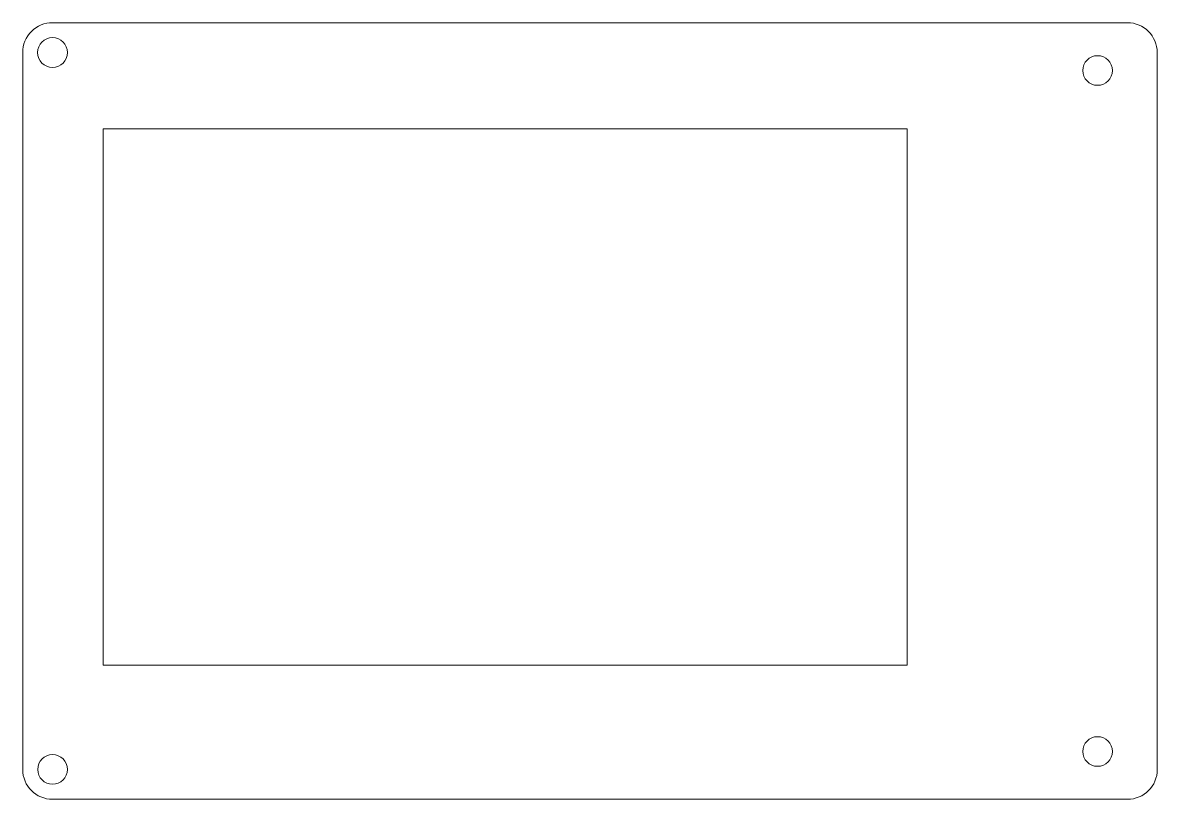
# Model space of a CAD drawing. Header units: inches. Extents: x 1 to 5.75, y 1 to 4.25.
import ezdxf

# ---------------------------------------------------------------- set-up
doc = ezdxf.new("R2010")
doc.units = ezdxf.units.IN
doc.header["$MEASUREMENT"] = 0
doc.layers.add('Paper', color=7, linetype='Continuous')

msp = doc.modelspace()

# ---------------------------------------------------------------- linework, layer by layer
at = {"layer": 'Paper', "color": 0, "linetype": 'ByBlock', "lineweight": 0}
for p, q in [((1.125, 4.25), (5.625, 4.25)), ((1, 1.125), (1, 4.125)), ((5.75, 1.125), (5.75, 4.125))]:
    msp.add_line(p, q, dxfattribs=at)
at = {"layer": 'Paper', "linetype": 'ByBlock', "lineweight": 0, "true_color": 0xff0000}
msp.add_line((1.125, 1), (5.625, 1), dxfattribs=at)
msp.add_lwpolyline([(1.3371, 1.562), (4.7032, 1.562), (4.7032, 3.806), (1.3371, 3.806)], close=True, dxfattribs=at)
for centre, radius in [((1.125, 4.125), 0.0625), ((5.5, 4.05), 0.062), ((5.5, 1.2), 0.062), ((1.125, 1.125), 0.062)]:
    msp.add_circle(centre, radius, dxfattribs=at)
at = {"layer": 'Paper', "color": 0, "linetype": 'ByBlock', "lineweight": 0}
for centre, start_param, end_param in [((1.125, 4.125), 1.570796, 3.141593), ((5.6248, 4.1249), 0, 1.570796), ((1.125, 1.125), 3.141593, 4.712389), ((5.625, 1.125), 4.712389, 0)]:
    msp.add_ellipse(centre, major_axis=(0.125, 0), ratio=1, start_param=start_param, end_param=end_param, dxfattribs=at)

doc.saveas('drawing.dxf')
